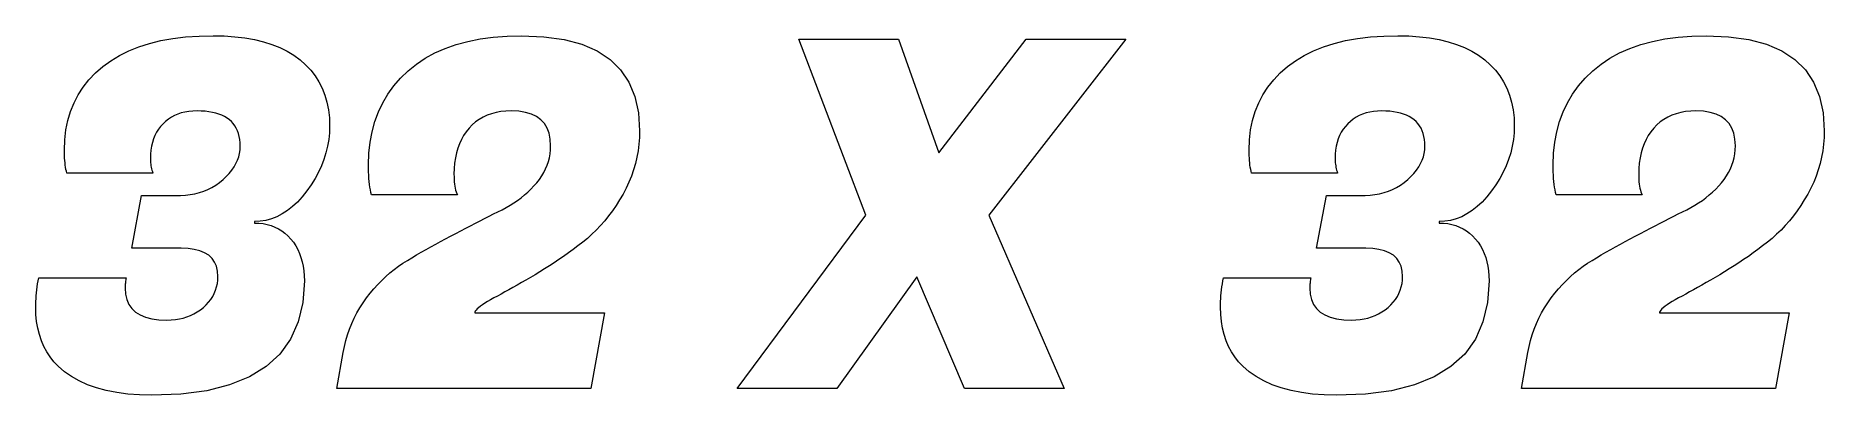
# Model space of a CAD drawing. Extents: x 130.4 to 202, y 89.4 to 103.8.
import ezdxf

# ---------------------------------------------------------------- set-up
doc = ezdxf.new("R2010")
doc.units = 0

msp = doc.modelspace()

# ---------------------------------------------------------------- linework, layer by layer
at = {"color": 7, "lineweight": 13}
for points in [[(135.036, 98.878), (135.037, 98.819), (135.04, 98.761), (135.045, 98.703), (135.052, 98.644), (135.06, 98.586), (135.071, 98.528), (135.084, 98.469), (135.098, 98.411), (135.115, 98.353), (135.133, 98.294), (131.692, 98.294), (131.673, 98.367), (131.657, 98.443), (131.642, 98.524), (131.629, 98.609), (131.619, 98.698), (131.61, 98.791), (131.603, 98.889), (131.598, 98.991), (131.595, 99.098), (131.594, 99.208), (131.61, 99.623), (131.656, 100.021), (131.733, 100.4), (131.84, 100.762), (131.978, 101.107), (132.147, 101.433), (132.347, 101.742), (132.578, 102.033), (132.839, 102.307), (133.131, 102.562), (133.451, 102.797), (133.799, 103.007), (134.173, 103.192), (134.574, 103.353), (135.002, 103.489), (135.457, 103.6), (135.939, 103.686), (136.447, 103.748), (136.982, 103.785), (137.544, 103.797), (137.992, 103.788), (138.418, 103.759), (138.821, 103.711), (139.203, 103.643), (139.562, 103.557), (139.899, 103.451), (140.214, 103.326), (140.506, 103.181), (140.777, 103.018), (141.025, 102.835), (141.25, 102.635), (141.452, 102.421), (141.63, 102.192), (141.784, 101.948), (141.915, 101.69), (142.021, 101.417), (142.104, 101.13), (142.164, 100.828), (142.199, 100.512), (142.211, 100.181), (142.202, 99.906), (142.175, 99.635), (142.129, 99.366), (142.065, 99.101), (141.983, 98.839), (141.882, 98.58), (141.763, 98.324), (141.626, 98.071), (141.471, 97.822), (141.297, 97.575), (141.112, 97.342), (140.921, 97.134), (140.724, 96.95), (140.523, 96.791), (140.315, 96.656), (140.103, 96.546), (139.884, 96.46), (139.661, 96.399), (139.432, 96.362), (139.197, 96.35), (139.197, 96.292), (139.376, 96.285), (139.548, 96.266), (139.712, 96.234), (139.869, 96.189), (140.019, 96.131), (140.161, 96.061), (140.296, 95.977), (140.423, 95.881), (140.543, 95.772), (140.656, 95.65), (140.759, 95.518), (140.852, 95.378), (140.933, 95.23), (141.004, 95.074), (141.064, 94.911), (141.113, 94.74), (141.151, 94.561), (141.178, 94.374), (141.195, 94.18), (141.2, 93.978), (141.139, 93.106), (140.956, 92.326), (140.65, 91.637), (140.223, 91.041), (139.674, 90.536), (139.002, 90.123), (138.208, 89.802), (137.292, 89.572), (136.255, 89.435), (135.094, 89.389), (134.598, 89.401), (134.129, 89.436), (133.687, 89.494), (133.271, 89.576), (132.883, 89.681), (132.521, 89.809), (132.186, 89.961), (131.878, 90.136), (131.596, 90.334), (131.342, 90.556), (131.172, 90.733), (131.02, 90.924), (130.885, 91.128), (130.769, 91.346), (130.671, 91.576), (130.59, 91.82), (130.528, 92.077), (130.483, 92.348), (130.456, 92.631), (130.447, 92.928), (130.448, 93.037), (130.452, 93.149), (130.458, 93.261), (130.466, 93.376), (130.476, 93.492), (130.489, 93.609), (130.504, 93.728), (130.522, 93.849), (130.542, 93.971), (130.564, 94.094), (134.064, 94.094), (134.057, 94.052), (134.05, 94.01), (134.044, 93.968), (134.039, 93.926), (134.035, 93.885), (134.031, 93.845), (134.029, 93.805), (134.027, 93.765), (134.025, 93.725), (134.025, 93.686), (134.042, 93.442), (134.092, 93.224), (134.176, 93.032), (134.293, 92.865), (134.443, 92.724), (134.627, 92.608), (134.844, 92.518), (135.095, 92.454), (135.38, 92.416), (135.697, 92.403), (135.869, 92.408), (136.036, 92.423), (136.196, 92.448), (136.351, 92.484), (136.499, 92.529), (136.642, 92.585), (136.779, 92.65), (136.911, 92.726), (137.036, 92.812), (137.156, 92.908), (137.266, 93.012), (137.366, 93.12), (137.453, 93.233), (137.529, 93.35), (137.593, 93.472), (137.646, 93.599), (137.686, 93.73), (137.716, 93.867), (137.733, 94.007), (137.739, 94.153), (137.724, 94.367), (137.68, 94.559), (137.606, 94.728), (137.502, 94.875), (137.369, 94.999), (137.207, 95.1), (137.015, 95.179), (136.793, 95.235), (136.542, 95.269), (136.261, 95.281), (134.297, 95.281), (134.686, 97.4), (136.242, 97.4), (136.441, 97.41), (136.633, 97.431), (136.819, 97.465), (136.999, 97.51), (137.173, 97.568), (137.34, 97.637), (137.5, 97.718), (137.654, 97.811), (137.802, 97.915), (137.943, 98.032), (138.074, 98.156), (138.192, 98.281), (138.295, 98.409), (138.385, 98.539), (138.461, 98.671), (138.523, 98.805), (138.571, 98.942), (138.606, 99.08), (138.626, 99.221), (138.633, 99.364), (138.629, 99.504), (138.616, 99.637), (138.594, 99.762), (138.563, 99.88), (138.524, 99.991), (138.476, 100.094), (138.419, 100.19), (138.353, 100.279), (138.279, 100.36), (138.196, 100.433), (138.104, 100.5), (138.004, 100.559), (137.896, 100.612), (137.779, 100.657), (137.654, 100.696), (137.52, 100.727), (137.378, 100.752), (137.228, 100.769), (137.07, 100.78), (136.903, 100.783), (136.735, 100.778), (136.575, 100.763), (136.421, 100.737), (136.274, 100.701), (136.135, 100.655), (136.002, 100.598), (135.876, 100.531), (135.758, 100.454), (135.646, 100.366), (135.542, 100.268), (135.446, 100.161), (135.36, 100.048), (135.284, 99.927), (135.218, 99.798), (135.163, 99.663), (135.117, 99.52), (135.082, 99.37), (135.056, 99.213), (135.041, 99.049)], [(147.189, 98.256), (147.19, 98.146), (147.194, 98.042), (147.201, 97.943), (147.211, 97.851), (147.223, 97.765), (147.238, 97.684), (147.256, 97.609), (147.276, 97.54), (147.299, 97.477), (147.325, 97.419), (143.883, 97.419), (143.861, 97.516), (143.841, 97.617), (143.824, 97.724), (143.809, 97.836), (143.796, 97.954), (143.785, 98.077), (143.777, 98.206), (143.771, 98.34), (143.768, 98.48), (143.767, 98.625), (143.783, 99.086), (143.83, 99.528), (143.909, 99.952), (144.02, 100.356), (144.163, 100.742), (144.337, 101.109), (144.543, 101.457), (144.781, 101.786), (145.05, 102.096), (145.351, 102.387), (145.682, 102.655), (146.04, 102.895), (146.426, 103.106), (146.839, 103.29), (147.279, 103.445), (147.747, 103.572), (148.242, 103.67), (148.764, 103.741), (149.314, 103.783), (149.892, 103.797), (150.789, 103.759), (151.593, 103.645), (152.301, 103.454), (152.916, 103.187), (153.435, 102.844), (153.861, 102.425), (154.191, 101.93), (154.428, 101.358), (154.569, 100.71), (154.617, 99.986), (154.61, 99.716), (154.59, 99.449), (154.557, 99.186), (154.511, 98.927), (154.451, 98.671), (154.379, 98.419), (154.293, 98.171), (154.194, 97.927), (154.081, 97.686), (153.956, 97.449), (153.82, 97.218), (153.679, 96.995), (153.533, 96.781), (153.38, 96.576), (153.222, 96.379), (153.057, 96.191), (152.887, 96.011), (152.711, 95.84), (152.529, 95.678), (152.342, 95.524), (152.151, 95.376), (151.961, 95.232), (151.77, 95.092), (151.579, 94.956), (151.389, 94.824), (151.198, 94.695), (151.008, 94.571), (150.817, 94.45), (150.627, 94.334), (150.436, 94.221), (150.248, 94.112), (150.065, 94.006), (149.887, 93.904), (149.714, 93.805), (149.547, 93.71), (149.384, 93.619), (149.226, 93.531), (149.073, 93.446), (148.926, 93.365), (148.783, 93.287), (148.65, 93.214), (148.529, 93.143), (148.421, 93.077), (148.326, 93.014), (148.244, 92.955), (148.174, 92.899), (148.118, 92.847), (148.074, 92.799), (148.043, 92.755), (148.025, 92.714), (148.025, 92.694), (153.217, 92.694), (152.672, 89.661), (142.503, 89.661), (142.756, 91.1), (142.803, 91.342), (142.861, 91.579), (142.929, 91.811), (143.008, 92.038), (143.096, 92.259), (143.194, 92.476), (143.303, 92.686), (143.421, 92.892), (143.55, 93.092), (143.689, 93.287), (143.835, 93.476), (143.984, 93.656), (144.138, 93.827), (144.296, 93.991), (144.457, 94.145), (144.622, 94.292), (144.791, 94.43), (144.964, 94.56), (145.141, 94.681), (145.322, 94.794), (145.506, 94.903), (145.692, 95.012), (145.88, 95.12), (146.07, 95.228), (146.263, 95.336), (146.457, 95.444), (146.654, 95.552), (146.853, 95.659), (147.054, 95.767), (147.257, 95.874), (147.459, 95.979), (147.658, 96.083), (147.853, 96.184), (148.044, 96.283), (148.232, 96.379), (148.415, 96.473), (148.596, 96.565), (148.772, 96.654), (148.945, 96.742), (149.114, 96.826), (149.278, 96.912), (149.437, 97.003), (149.59, 97.099), (149.738, 97.2), (149.88, 97.305), (150.016, 97.416), (150.146, 97.531), (150.271, 97.651), (150.391, 97.776), (150.504, 97.906), (150.609, 98.039), (150.704, 98.176), (150.787, 98.316), (150.859, 98.459), (150.92, 98.606), (150.97, 98.755), (151.008, 98.907), (151.036, 99.063), (151.053, 99.222), (151.058, 99.383), (151.043, 99.649), (150.995, 99.887), (150.917, 100.097), (150.806, 100.279), (150.665, 100.433), (150.491, 100.559), (150.287, 100.657), (150.05, 100.727), (149.783, 100.769), (149.483, 100.783), (149.27, 100.776), (149.067, 100.756), (148.874, 100.721), (148.69, 100.673), (148.516, 100.611), (148.352, 100.535), (148.197, 100.445), (148.052, 100.342), (147.917, 100.224), (147.792, 100.093), (147.677, 99.95), (147.575, 99.799), (147.484, 99.638), (147.406, 99.468), (147.34, 99.289), (147.285, 99.1), (147.243, 98.903), (147.213, 98.696), (147.195, 98.48)], [(174.081, 103.661), (168.597, 96.603), (171.611, 89.661), (167.625, 89.661), (165.719, 94.133), (162.511, 89.661), (158.525, 89.661), (163.678, 96.603), (160.994, 103.661), (164.981, 103.661), (166.594, 99.111), (170.094, 103.661)], [(182.461, 98.878), (182.462, 98.819), (182.465, 98.761), (182.47, 98.703), (182.477, 98.644), (182.485, 98.586), (182.496, 98.528), (182.509, 98.469), (182.523, 98.411), (182.54, 98.353), (182.558, 98.294), (179.117, 98.294), (179.098, 98.367), (179.082, 98.443), (179.067, 98.524), (179.054, 98.609), (179.044, 98.698), (179.035, 98.791), (179.028, 98.889), (179.023, 98.991), (179.02, 99.098), (179.019, 99.208), (179.035, 99.623), (179.081, 100.021), (179.158, 100.4), (179.265, 100.762), (179.403, 101.107), (179.572, 101.433), (179.772, 101.742), (180.003, 102.033), (180.264, 102.307), (180.556, 102.562), (180.876, 102.797), (181.224, 103.007), (181.598, 103.192), (181.999, 103.353), (182.427, 103.489), (182.882, 103.6), (183.364, 103.686), (183.872, 103.748), (184.407, 103.785), (184.969, 103.797), (185.417, 103.788), (185.843, 103.759), (186.246, 103.711), (186.628, 103.643), (186.987, 103.557), (187.324, 103.451), (187.639, 103.326), (187.931, 103.181), (188.202, 103.018), (188.45, 102.835), (188.675, 102.635), (188.877, 102.421), (189.055, 102.192), (189.209, 101.948), (189.34, 101.69), (189.446, 101.417), (189.529, 101.13), (189.589, 100.828), (189.624, 100.512), (189.636, 100.181), (189.627, 99.906), (189.6, 99.635), (189.554, 99.366), (189.49, 99.101), (189.408, 98.839), (189.307, 98.58), (189.188, 98.324), (189.051, 98.071), (188.896, 97.822), (188.722, 97.575), (188.537, 97.342), (188.346, 97.134), (188.149, 96.95), (187.948, 96.791), (187.74, 96.656), (187.528, 96.546), (187.309, 96.46), (187.086, 96.399), (186.857, 96.362), (186.622, 96.35), (186.622, 96.292), (186.801, 96.285), (186.973, 96.266), (187.137, 96.234), (187.294, 96.189), (187.444, 96.131), (187.586, 96.061), (187.721, 95.977), (187.848, 95.881), (187.968, 95.772), (188.081, 95.65), (188.184, 95.518), (188.277, 95.378), (188.358, 95.23), (188.429, 95.074), (188.489, 94.911), (188.538, 94.74), (188.576, 94.561), (188.603, 94.374), (188.62, 94.18), (188.625, 93.978), (188.564, 93.106), (188.381, 92.326), (188.076, 91.637), (187.648, 91.041), (187.099, 90.536), (186.427, 90.123), (185.633, 89.802), (184.717, 89.572), (183.68, 89.435), (182.519, 89.389), (182.023, 89.401), (181.554, 89.436), (181.112, 89.494), (180.696, 89.576), (180.308, 89.681), (179.946, 89.809), (179.611, 89.961), (179.303, 90.136), (179.021, 90.334), (178.767, 90.556), (178.597, 90.733), (178.445, 90.924), (178.311, 91.128), (178.194, 91.346), (178.096, 91.576), (178.015, 91.82), (177.953, 92.077), (177.908, 92.348), (177.881, 92.631), (177.872, 92.928), (177.873, 93.037), (177.877, 93.149), (177.883, 93.261), (177.891, 93.376), (177.901, 93.492), (177.914, 93.609), (177.929, 93.728), (177.947, 93.849), (177.967, 93.971), (177.989, 94.094), (181.489, 94.094), (181.482, 94.052), (181.475, 94.01), (181.469, 93.968), (181.464, 93.926), (181.46, 93.885), (181.456, 93.845), (181.453, 93.805), (181.452, 93.765), (181.45, 93.725), (181.45, 93.686), (181.467, 93.442), (181.517, 93.224), (181.6, 93.032), (181.718, 92.865), (181.868, 92.724), (182.052, 92.608), (182.269, 92.518), (182.52, 92.454), (182.805, 92.416), (183.122, 92.403), (183.294, 92.408), (183.461, 92.423), (183.621, 92.448), (183.776, 92.484), (183.924, 92.529), (184.067, 92.585), (184.204, 92.65), (184.336, 92.726), (184.461, 92.812), (184.581, 92.908), (184.691, 93.012), (184.791, 93.12), (184.878, 93.233), (184.954, 93.35), (185.018, 93.472), (185.071, 93.599), (185.111, 93.73), (185.141, 93.867), (185.158, 94.007), (185.164, 94.153), (185.149, 94.367), (185.105, 94.559), (185.031, 94.728), (184.927, 94.875), (184.794, 94.999), (184.632, 95.1), (184.44, 95.179), (184.218, 95.235), (183.967, 95.269), (183.686, 95.281), (181.722, 95.281), (182.111, 97.4), (183.667, 97.4), (183.866, 97.41), (184.058, 97.431), (184.244, 97.465), (184.424, 97.51), (184.598, 97.568), (184.764, 97.637), (184.925, 97.718), (185.079, 97.811), (185.227, 97.915), (185.368, 98.032), (185.499, 98.156), (185.617, 98.281), (185.72, 98.409), (185.81, 98.539), (185.886, 98.671), (185.948, 98.805), (185.996, 98.942), (186.031, 99.08), (186.051, 99.221), (186.058, 99.364), (186.054, 99.504), (186.041, 99.637), (186.019, 99.762), (185.988, 99.88), (185.949, 99.991), (185.901, 100.094), (185.844, 100.19), (185.778, 100.279), (185.704, 100.36), (185.621, 100.433), (185.529, 100.5), (185.429, 100.559), (185.321, 100.612), (185.204, 100.657), (185.079, 100.696), (184.945, 100.727), (184.803, 100.752), (184.653, 100.769), (184.495, 100.78), (184.328, 100.783), (184.16, 100.778), (184, 100.763), (183.846, 100.737), (183.699, 100.701), (183.56, 100.655), (183.427, 100.598), (183.301, 100.531), (183.183, 100.454), (183.071, 100.366), (182.967, 100.268), (182.871, 100.161), (182.785, 100.048), (182.709, 99.927), (182.643, 99.798), (182.587, 99.663), (182.542, 99.52), (182.507, 99.37), (182.481, 99.213), (182.466, 99.049)], [(194.614, 98.256), (194.615, 98.146), (194.619, 98.042), (194.626, 97.943), (194.636, 97.851), (194.648, 97.765), (194.663, 97.684), (194.681, 97.609), (194.701, 97.54), (194.724, 97.477), (194.75, 97.419), (191.308, 97.419), (191.286, 97.516), (191.266, 97.617), (191.249, 97.724), (191.234, 97.836), (191.221, 97.954), (191.21, 98.077), (191.202, 98.206), (191.196, 98.34), (191.193, 98.48), (191.192, 98.625), (191.208, 99.086), (191.255, 99.528), (191.334, 99.952), (191.445, 100.356), (191.588, 100.742), (191.762, 101.109), (191.968, 101.457), (192.206, 101.786), (192.475, 102.096), (192.776, 102.387), (193.107, 102.655), (193.465, 102.895), (193.851, 103.106), (194.264, 103.29), (194.704, 103.445), (195.172, 103.572), (195.667, 103.67), (196.189, 103.741), (196.739, 103.783), (197.317, 103.797), (198.214, 103.759), (199.018, 103.645), (199.726, 103.454), (200.341, 103.187), (200.86, 102.844), (201.286, 102.425), (201.616, 101.93), (201.853, 101.358), (201.994, 100.71), (202.042, 99.986), (202.035, 99.716), (202.015, 99.449), (201.982, 99.186), (201.936, 98.927), (201.876, 98.671), (201.804, 98.419), (201.718, 98.171), (201.619, 97.927), (201.506, 97.686), (201.381, 97.449), (201.245, 97.218), (201.104, 96.995), (200.958, 96.781), (200.805, 96.576), (200.647, 96.379), (200.482, 96.191), (200.312, 96.011), (200.136, 95.84), (199.954, 95.678), (199.767, 95.524), (199.576, 95.376), (199.386, 95.232), (199.195, 95.092), (199.004, 94.956), (198.814, 94.824), (198.623, 94.695), (198.433, 94.571), (198.242, 94.45), (198.052, 94.334), (197.861, 94.221), (197.673, 94.112), (197.49, 94.006), (197.312, 93.904), (197.139, 93.805), (196.972, 93.71), (196.809, 93.619), (196.651, 93.531), (196.498, 93.446), (196.351, 93.365), (196.208, 93.287), (196.075, 93.214), (195.954, 93.143), (195.846, 93.077), (195.751, 93.014), (195.669, 92.955), (195.599, 92.899), (195.543, 92.847), (195.499, 92.799), (195.468, 92.755), (195.45, 92.714), (195.45, 92.694), (200.642, 92.694), (200.097, 89.661), (189.928, 89.661), (190.181, 91.1), (190.228, 91.342), (190.286, 91.579), (190.354, 91.811), (190.433, 92.038), (190.521, 92.259), (190.619, 92.476), (190.728, 92.686), (190.846, 92.892), (190.975, 93.092), (191.114, 93.287), (191.26, 93.476), (191.409, 93.656), (191.563, 93.827), (191.721, 93.991), (191.882, 94.145), (192.047, 94.292), (192.216, 94.43), (192.389, 94.56), (192.566, 94.681), (192.747, 94.794), (192.931, 94.903), (193.117, 95.012), (193.305, 95.12), (193.495, 95.228), (193.688, 95.336), (193.882, 95.444), (194.079, 95.552), (194.278, 95.659), (194.479, 95.767), (194.682, 95.874), (194.884, 95.979), (195.083, 96.083), (195.278, 96.184), (195.469, 96.283), (195.657, 96.379), (195.84, 96.473), (196.021, 96.565), (196.197, 96.654), (196.37, 96.742), (196.539, 96.826), (196.703, 96.912), (196.862, 97.003), (197.015, 97.099), (197.163, 97.2), (197.305, 97.305), (197.441, 97.416), (197.571, 97.531), (197.696, 97.651), (197.816, 97.776), (197.929, 97.906), (198.034, 98.039), (198.129, 98.176), (198.212, 98.316), (198.284, 98.459), (198.345, 98.606), (198.395, 98.755), (198.433, 98.907), (198.461, 99.063), (198.478, 99.222), (198.483, 99.383), (198.468, 99.649), (198.42, 99.887), (198.342, 100.097), (198.231, 100.279), (198.09, 100.433), (197.916, 100.559), (197.712, 100.657), (197.475, 100.727), (197.208, 100.769), (196.908, 100.783), (196.695, 100.776), (196.492, 100.756), (196.299, 100.721), (196.115, 100.673), (195.941, 100.611), (195.777, 100.535), (195.622, 100.445), (195.477, 100.342), (195.342, 100.224), (195.217, 100.093), (195.102, 99.95), (195, 99.799), (194.909, 99.638), (194.831, 99.468), (194.765, 99.289), (194.71, 99.1), (194.668, 98.903), (194.638, 98.696), (194.62, 98.48)]]:
    msp.add_lwpolyline(points, close=True, dxfattribs=at)

doc.saveas('drawing.dxf')
